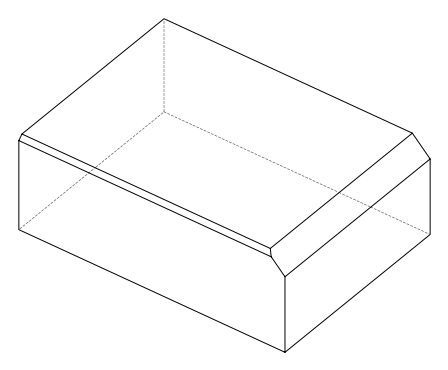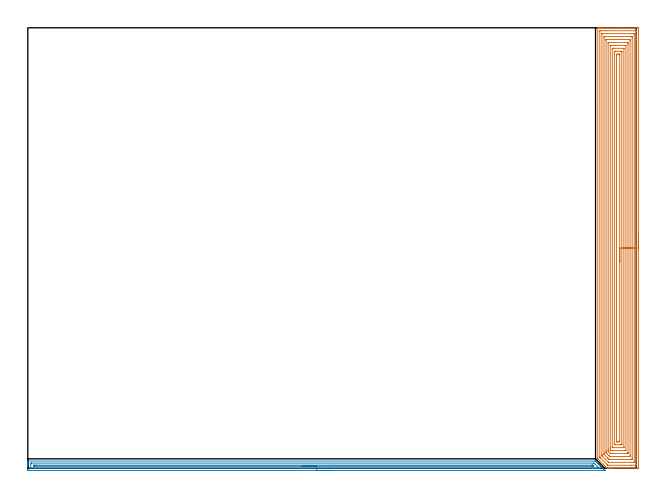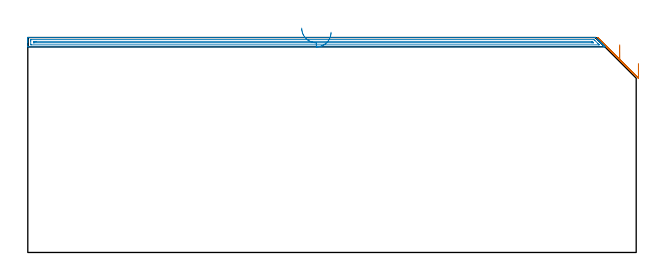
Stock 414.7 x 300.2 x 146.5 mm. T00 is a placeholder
(PLAN: 2 operations, 0 tool changes, 33.9 min)
(1 AREA_MILL | FG_CHAMFER_SURFACE | UGT0205_001 | 24.4 min | 115166 mm3)
(2 AREA_MILL_1 | FG_CHAMFER_SURFACE_1 | UGT0205_001 | 9.53 min | 7981 mm3)
(TOOL UGT0205_001 | Chamfer Mill 20 x 3 x 45 deg. | D20 FL50 Z2)
(OP 1 AREA_MILL)
G17 G21 G94 G90
T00 M6
G54
G17 G0 G90 X416.2 Y160.1 S1061 M3
G43 Z156.5 H0
Z128.8
G94 G1 Y160.062 Z127.929 F250.
Y159.948 Z127.064
Y159.759 Z126.212
Y159.497 Z125.38
Y159.163 Z124.574
Y158.76 Z123.8
Y158.292 Z123.064
Y157.76 Z122.372
Y157.171 Z121.729
Y156.528 Z121.14
Y155.836 Z120.609
Y155.1 Z120.14
Y154.326 Z119.737
Y153.52 Z119.403
Y152.688 Z119.141
Y151.836 Z118.952
Y150.972 Z118.838
Y150.1 Z118.8
Y0.606
X416.197 Y0.25 Z118.802
X416.191 Y0.01 Z118.806
X415.948 Y0. Z119.049
X398.515 Z136.48
X397.912 Z137.082
X397.343 Z137.654
X397.025 Z137.971
X396.455 Z138.541
X396.137 Z138.857
X395.123 Z139.876
X394.892 Y0.01 Z140.104
X394.806 Y0.094 Z140.192
X394.739 Y0.16 Z140.259
X388.703 Y6.197 Z146.296
X388.56 Y6.341 Z146.438
X388.507 Y6.399 Z146.492
X388.5 Y6.854 Z146.5
Y300.04
X388.502 Y300.191 Z146.488
X388.533 Y300.2 Z146.458
X388.885 Z146.115
X389.288 Z145.711
X389.924 Z145.071
X391.13 Z143.867
X391.699 Z143.295
X401.684 Z133.313
X415.663 Z119.334
X415.95 Y300.198 Z119.047
X416.192 Y300.19 Z118.806
X416.199 Y299.947 Z118.799
X416.2 Y150.1 Z118.8
X414.786 Z120.214
X414.785 Y2.381 Z120.215
X414.776 Y2.01 Z120.224
X414.275 Y2.002 Z120.725
X411.225 Y2. Z123.775
X395.638 Y2.001 Z139.362
X395.444 Y2.007 Z139.556
X395.348 Y2.013 Z139.652
X395.25 Y2.106 Z139.75
X394.959 Y2.391 Z140.041
X390.498 Y6.854 Z144.502
X389.924 Y7.438 Z145.076
X389.915 Y7.746 Z145.085
X389.914 Y7.756 Z145.086
Y297.819
X389.924 Y298.19 Z145.076
X390.425 Y298.198 Z144.575
X394.084 Y298.2 Z140.916
X413.888 Z121.112
X414.389 Y298.198 Z120.611
X414.776 Y298.19 Z120.224
X414.786 Y297.809 Z120.214
Y297.799
Y150.1
X413.371 Z121.629
Y4.083
X413.37 Y4.036 Z121.63
X413.368 Y4.015 Z121.632
X413.366 Y4.011 Z121.634
X413.35 Y4.008 Z121.65
X413.175 Y4.001 Z121.825
X396.137 Y4. Z138.863
X395.962 Y4.002 Z139.038
X395.845 Y4.006 Z139.155
X395.804 Y4.01 Z139.196
X395.787 Y4.022 Z139.213
X395.754 Y4.05 Z139.246
X395.624 Y4.176 Z139.376
X391.699 Y8.1 Z143.301
X391.432 Y8.371 Z143.568
X391.366 Y8.441 Z143.634
X391.336 Y8.475 Z143.664
X391.334 Y8.515 Z143.666
X391.332 Y8.639 Z143.668
X391.329 Y9.011 Z143.671
Y296.117
X391.33 Y296.164 Z143.67
X391.332 Y296.185 Z143.668
X391.334 Y296.189 Z143.666
X391.35 Y296.192 Z143.65
X391.525 Y296.199 Z143.475
X413.001 Z121.999
X413.176 Y296.195 Z121.824
X413.292 Y296.19 Z121.708
X413.365 Y296.184 Z121.635
X413.367 Y296.147 Z121.633
X413.369 Y296.024 Z121.631
X413.371 Y295.651 Z121.629
Y150.1
X411.957 Z123.043
Y6.854
X411.952 Y6.123 Z123.048
X411.95 Y6.022 Z123.05
X411.862 Y6.01 Z123.138
X411.187 Y6. Z123.813
X396.986 Z138.014
X396.562 Y6.005 Z138.438
X396.35 Y6.01 Z138.65
X396.245 Y6.016 Z138.755
X396.137 Y6.12 Z138.863
X395.395 Y6.854 Z139.605
X395.25 Y6.999 Z139.75
X392.908 Y9.342 Z142.092
X392.814 Y9.439 Z142.186
X392.768 Y9.489 Z142.232
X392.75 Y9.513 Z142.25
X392.749 Y9.531 Z142.251
X392.743 Y10.267 Z142.257
Y293.346
X392.747 Y294.078 Z142.253
X392.749 Y294.178 Z142.251
X392.838 Y294.19 Z142.162
X393.513 Y294.2 Z141.487
X411.264 Z123.736
X411.663 Y294.195 Z123.337
X411.863 Y294.19 Z123.137
X411.95 Y294.185 Z123.05
X411.957 Y293.346 Z123.043
Y150.1
X410.543 Z124.457
X410.542 Y8.433 Z124.458
X410.539 Y8.226 Z124.461
X410.536 Y8.09 Z124.464
X410.53 Y8.009 Z124.47
X410.496 Y8.007 Z124.504
X410.338 Y8.003 Z124.662
X410.085 Y8. Z124.915
X397.659 Y8.001 Z137.341
X397.025 Y8.007 Z137.975
X396.762 Y8.01 Z138.238
X396.137 Y8.569 Z138.863
X396.062 Y8.639 Z138.938
X395.25 Y9.449 Z139.75
X395.167 Y9.531 Z139.833
X394.362 Y10.337 Z140.638
X394.277 Y10.424 Z140.723
X394.19 Y10.52 Z140.81
X394.163 Y10.557 Z140.837
X394.161 Y10.579 Z140.839
X394.159 Y10.628 Z140.841
X394.157 Y11.316 Z140.843
Y11.522
X394.158 Y291.767 Z140.842
X394.16 Y291.974 Z140.84
X394.164 Y292.111 Z140.836
X394.17 Y292.19 Z140.83
X394.204 Y292.192 Z140.796
X394.362 Y292.197 Z140.638
X394.615 Y292.199 Z140.385
X409.45 Z125.55
X409.704 Z125.296
X410.338 Y292.19 Z124.662
X410.536 Y292.171 Z124.464
X410.541 Y291.768 Z124.459
X410.542 Y291.561 Z124.458
X410.543 Y150.1 Z124.457
X409.129 Z125.871
X409.128 Y10.748 Z125.872
X409.126 Y10.424 Z125.874
X409.122 Y10.14 Z125.878
X409.118 Y10.01 Z125.882
X408.98 Y10.004 Z126.02
X408.563 Y10.001 Z126.437
X408.096 Y10. Z126.904
X397.912 Z137.088
X397.444 Y10.002 Z137.556
X397.236 Y10.007 Z137.764
X397.185 Y10.01 Z137.815
X397.12 Y10.062 Z137.88
X397.025 Y10.145 Z137.975
X396.731 Y10.424 Z138.269
X396.137 Y11.015 Z138.863
X395.843 Y11.316 Z139.157
X395.578 Y11.606 Z139.422
X395.574 Y11.882 Z139.426
X395.572 Y12.209 Z139.428
X395.571 Y12.778 Z139.429
X395.572 Y289.452 Z139.428
X395.574 Y289.776 Z139.426
X395.578 Y290.061 Z139.422
X395.582 Y290.19 Z139.418
X395.72 Y290.196 Z139.28
X396.137 Y290.199 Z138.863
X396.604 Y290.2 Z138.396
X408.563 Y290.199 Z126.437
X409.033 Y290.196 Z125.967
X409.113 Y290.19 Z125.887
X409.122 Y290.183 Z125.878
X409.125 Y290.159 Z125.875
X409.127 Y290.101 Z125.873
X409.129 Y289.776 Z125.871
Y289.207
Y150.1
X407.715 Z127.285
X407.714 Y12.169 Z127.286
Y12.13
X407.71 Y12.051 Z127.29
X407.707 Y12.008 Z127.293
X407.7 Y12.006 Z127.3
X407.675 Y12.004 Z127.325
X406.995 Y12. Z128.005
X406.788 Z128.212
X398.119 Y12.001 Z136.881
X397.912 Y12.004 Z137.088
X397.705 Y12.01 Z137.295
X397.589 Y12.022 Z137.411
X397.523 Y12.084 Z137.477
X397.392 Y12.209 Z137.608
X397.025 Y12.585 Z137.975
X396.989 Y13.101 Z138.011
X396.987 Y13.139 Z138.013
X396.985 Y13.994 Z138.015
Y288.031
X396.986 Y288.071 Z138.014
X396.99 Y288.15 Z138.01
X396.993 Y288.192 Z138.007
X397. Y288.194 Z138.
X397.025 Y288.196 Z137.975
X397.705 Y288.2 Z137.295
X397.912 Z137.088
X406.788 Z128.212
X407.47 Y288.198 Z127.53
X407.675 Y288.192 Z127.325
X407.699 Y288.191 Z127.301
X407.708 Y288.109 Z127.292
X407.713 Y288.031 Z127.287
X407.714 Y287.991 Z127.286
X407.715 Y150.1 Z127.285
X406.3 Z128.7
Y14.484
X406.298 Y14.081 Z128.702
X406.295 Y14.029 Z128.705
X406.293 Y14.009 Z128.707
X406.285 Y14.007 Z128.715
X406.231 Y14.003 Z128.769
X406.12 Y14.001 Z128.88
X405.9 Y14. Z129.1
X398.8 Z136.2
X398.579 Y14.002 Z136.421
X398.471 Y14.006 Z136.529
X398.419 Y14.01 Z136.581
X398.406 Y14.016 Z136.594
X398.405 Y14.032 Z136.595
X398.402 Y14.139 Z136.598
X398.4 Y14.396 Z136.6
Y285.716
X398.402 Y286.119 Z136.598
X398.405 Y286.171 Z136.595
X398.407 Y286.191 Z136.593
X398.415 Y286.193 Z136.585
X398.469 Y286.197 Z136.531
X398.58 Y286.199 Z136.42
X398.8 Y286.2 Z136.2
X405.9 Z129.1
X406.121 Y286.198 Z128.879
X406.229 Y286.194 Z128.771
X406.281 Y286.19 Z128.719
X406.294 Y286.184 Z128.706
X406.295 Y286.168 Z128.705
X406.298 Y286.061 Z128.702
X406.3 Y285.804 Z128.7
Y150.1
X404.886 Z130.114
Y16.671
X404.884 Y16.289 Z130.116
X404.881 Y16.097 Z130.119
X404.879 Y16.011 Z130.121
X404.787 Y16.005 Z130.213
X404.125 Y16.001 Z130.875
X403.905 Y16. Z131.095
X400.353 Y16.001 Z134.647
X399.866 Y16.01 Z135.134
X399.82 Y16.02 Z135.18
X399.818 Y16.088 Z135.182
X399.816 Y16.24 Z135.184
X399.814 Y16.544 Z135.186
Y16.671
Y283.529
X399.816 Y283.912 Z135.184
X399.818 Y284.103 Z135.182
X399.821 Y284.189 Z135.179
X399.913 Y284.195 Z135.087
X400.575 Y284.199 Z134.425
X400.795 Y284.2 Z134.205
X404.347 Y284.198 Z130.653
X404.834 Y284.19 Z130.166
X404.88 Y284.18 Z130.12
X404.882 Y284.112 Z130.118
X404.884 Y283.96 Z130.116
X404.886 Y283.656 Z130.114
Y283.529
Y150.1
X403.472 Z131.528
Y19.113
X403.469 Y18.456 Z131.531
X403.465 Y18.227 Z131.535
X403.458 Y18.01 Z131.542
X403.238 Y18.006 Z131.762
X402.803 Y18.001 Z132.197
X402.35 Y18. Z132.65
X401.916 Z133.084
X401.462 Y18.002 Z133.538
X401.311 Y18.006 Z133.689
X401.257 Y18.01 Z133.743
X401.235 Y18.015 Z133.765
X401.233 Y18.064 Z133.767
X401.23 Y18.22 Z133.77
X401.228 Y18.456 Z133.772
Y18.692
Y281.087
X401.231 Y281.744 Z133.769
X401.235 Y281.973 Z133.765
X401.242 Y282.19 Z133.758
X401.462 Y282.194 Z133.538
X401.897 Y282.199 Z133.103
X402.35 Y282.2 Z132.65
X402.784 Z132.216
X403.238 Y282.198 Z131.762
X403.389 Y282.194 Z131.611
X403.443 Y282.19 Z131.557
X403.465 Y282.185 Z131.535
X403.467 Y282.136 Z131.533
X403.47 Y281.98 Z131.53
X403.472 Y281.744 Z131.528
Y281.508
Y150.1
Y149.228 Z131.566
Y148.364 Z131.68
Y147.512 Z131.869
Y146.68 Z132.131
Y145.874 Z132.465
Y145.1 Z132.868
Y144.364 Z133.337
Y143.672 Z133.868
Y143.029 Z134.457
Y142.44 Z135.1
Y141.908 Z135.792
Y141.44 Z136.528
Y141.037 Z137.302
Y140.703 Z138.108
Y140.441 Z138.94
Y140.252 Z139.792
Y140.138 Z140.656
Y140.1 Z141.528
G0 Z156.5
M5
M2
(OP 2 AREA_MILL_1)
G17 G21 G94 G90
T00 M6
G54
G17 G0 G90 X206.7 Y-1.5 S1061 M3
G43 Z156.5 H0
Z150.1
G94 G1 X206.662 Z149.228 F250.
X206.548 Z148.363
X206.359 Z147.512
X206.097 Z146.68
X205.763 Z145.874
X205.36 Z145.1
X204.892 Z144.364
X204.36 Z143.672
X203.771 Z143.029
X203.128 Z142.44
X202.436 Z141.908
X201.7 Z141.44
X200.926 Z141.037
X200.12 Z140.703
X199.288 Z140.441
X198.437 Z140.252
X197.572 Z140.138
X196.7 Z140.1
X0.618
X0.083 Y-1.494 Z140.104
X0.008 Y-1.491 Z140.105
X0. Y-0.963 Z140.634
Y1.7 Z143.294
Y2.248 Z143.845
Y2.588 Z144.184
Y3.136 Z144.732
Y3.475 Z145.07
Y4.489 Z146.089
X0.008 Y4.866 Z146.457
X0.01 Y4.897 Z146.488
X0.171 Y4.9 Z146.5
X386.529
X387.004 Y4.893 Z146.493
X387.051 Y4.849 Z146.449
X387.094 Y4.807 Z146.405
X387.539 Y4.363 Z145.959
X388.427 Y3.475 Z145.071
X388.533 Y3.367 Z144.967
X388.614 Y3.287 Z144.886
X388.723 Y3.179 Z144.775
X388.827 Y3.073 Z144.673
X388.911 Y2.989 Z144.588
X389.019 Y2.883 Z144.479
X389.121 Y2.779 Z144.379
X389.209 Y2.691 Z144.291
X389.314 Y2.588 Z144.184
X389.415 Y2.485 Z144.085
X389.507 Y2.393 Z143.993
X389.61 Y2.292 Z143.888
X389.709 Y2.191 Z143.791
X389.805 Y2.096 Z143.695
X389.906 Y1.996 Z143.592
X390.003 Y1.897 Z143.497
X390.103 Y1.798 Z143.397
X390.2 Y1.702 Z143.298
X390.297 Y1.603 Z143.203
X390.4 Y1.5 Z143.099
X390.498 Y1.404 Z143.
X390.591 Y1.309 Z142.909
X390.698 Y1.202 Z142.802
X390.794 Y1.108 Z142.704
X390.885 Y1.015 Z142.615
X390.996 Y0.904 Z142.504
X391.089 Y0.812 Z142.408
X391.179 Y0.721 Z142.321
X391.294 Y0.607 Z142.206
X391.385 Y0.517 Z142.113
X391.473 Y0.427 Z142.027
X391.591 Y0.309 Z141.908
X391.681 Y0.221 Z141.817
X391.767 Y0.133 Z141.733
X391.889 Y0.011 Z141.61
X391.977 Y-0.075 Z141.521
X392.061 Y-0.161 Z141.439
X392.187 Y-0.287 Z141.313
X392.273 Y-0.371 Z141.225
X392.355 Y-0.454 Z141.145
X392.485 Y-0.584 Z141.015
X392.569 Y-0.667 Z140.929
X392.649 Y-0.748 Z140.851
X392.782 Y-0.882 Z140.717
X392.865 Y-0.963 Z140.633
X393.098 Y-1.198 Z140.402
X393.307 Y-1.407 Z140.192
X393.378 Y-1.481 Z140.118
X393.383 Y-1.495 Z140.104
X393.378 Y-1.499 Z140.099
X196.7 Y-1.5 Z140.1
Y-0.086 Z141.514
X2.404
X2.01 Y-0.075 Z141.525
X2.002 Y0.324 Z141.924
X2. Y2.588 Z144.188
X2.002 Y2.987 Z144.587
X2.01 Y3.475 Z145.075
X2.394 Y3.486 Z145.086
X2.404
X385.636 Y3.485 Z145.085
X385.963 Y3.475 Z145.075
X386.529 Y2.92 Z144.52
X388.638 Y0.812 Z142.412
X389.209 Y0.239 Z141.839
X389.513 Y-0.075 Z141.525
X389.22 Y-0.086 Z141.514
X389.209
X196.7
Y1.328 Z142.928
X4.564 Y1.329 Z142.929
X4.191 Y1.33 Z142.93
X4.067 Y1.333 Z142.933
X4.024 Y1.335 Z142.935
X4.01 Y1.342 Z142.942
X4.007 Y1.384 Z142.984
X4.003 Y1.51 Z143.11
X4.002 Y1.7 Z143.3
X4.004 Y1.886 Z143.486
X4.014 Y2.064 Z143.664
X4.191 Y2.067 Z143.667
X4.711 Y2.07 Z143.67
X5.084 Y2.071 Z143.671
X5.603 Y2.072 Z143.672
X384.369 Y2.071 Z143.671
X384.743 Y2.069 Z143.669
X384.867 Y2.067 Z143.667
X384.909 Y2.065 Z143.665
X384.946 Y2.043 Z143.643
X385.017 Y1.975 Z143.575
X385.297 Y1.7 Z143.3
X385.636 Y1.358 Z142.958
X385.65 Y1.335 Z142.935
X385.636 Y1.334 Z142.934
X385.115 Y1.33 Z142.93
X384.743 Y1.329 Z142.929
X384.223 Y1.328 Z142.928
X196.7
X195.828 Z142.966
X194.964 Z143.08
X194.112 Z143.269
X193.28 Z143.531
X192.474 Z143.865
X191.7 Z144.268
X190.964 Z144.737
X190.272 Z145.268
X189.629 Z145.857
X189.04 Z146.501
X188.509 Z147.193
X188.04 Z147.928
X187.637 Z148.702
X187.303 Z149.508
X187.041 Z150.34
X186.852 Z151.192
X186.738 Z152.057
X186.7 Z152.928
G0 Z156.5
M5
M2
